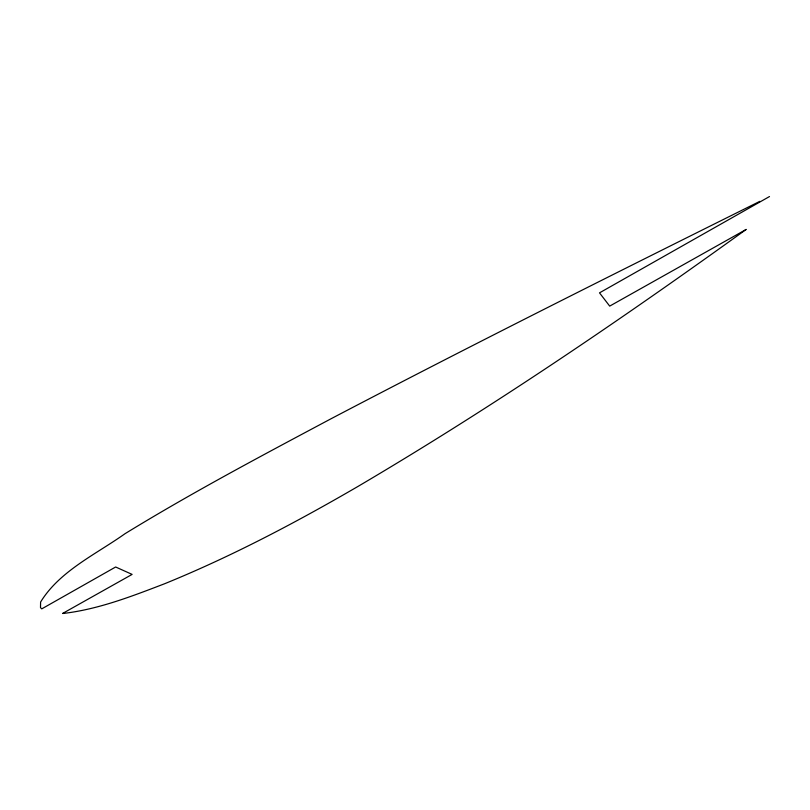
<?xml version="1.0" encoding="UTF-8"?>
<svg xmlns="http://www.w3.org/2000/svg" width="810" height="810" viewBox="0 0 810 810"><rect width="100%" height="100%" fill="white"/><g stroke="black" fill="none" stroke-linecap="round" stroke-linejoin="round"><path stroke-width="1.21" d="M769.5 196.547L599.511 292.856L609.697 306.109L746.212 229.412L743.398 231.447C618.405 321.428 490.86 408.118 358.131 486.344C295.66 522.663 231.559 556.48 164.582 583.757C131.746 596.342 98.435 609.322 63.281 613.453L62.603 613.453L132.121 574.401L115.648 567L41.755 608.867L40.5 607.632L40.601 602.043C59.626 570.939 96.137 554.242 125.003 533.709C192.132 492.551 261.762 455.676 331.229 418.659C473.101 344.28 616.41 272.697 759.831 201.346"/></g></svg>
